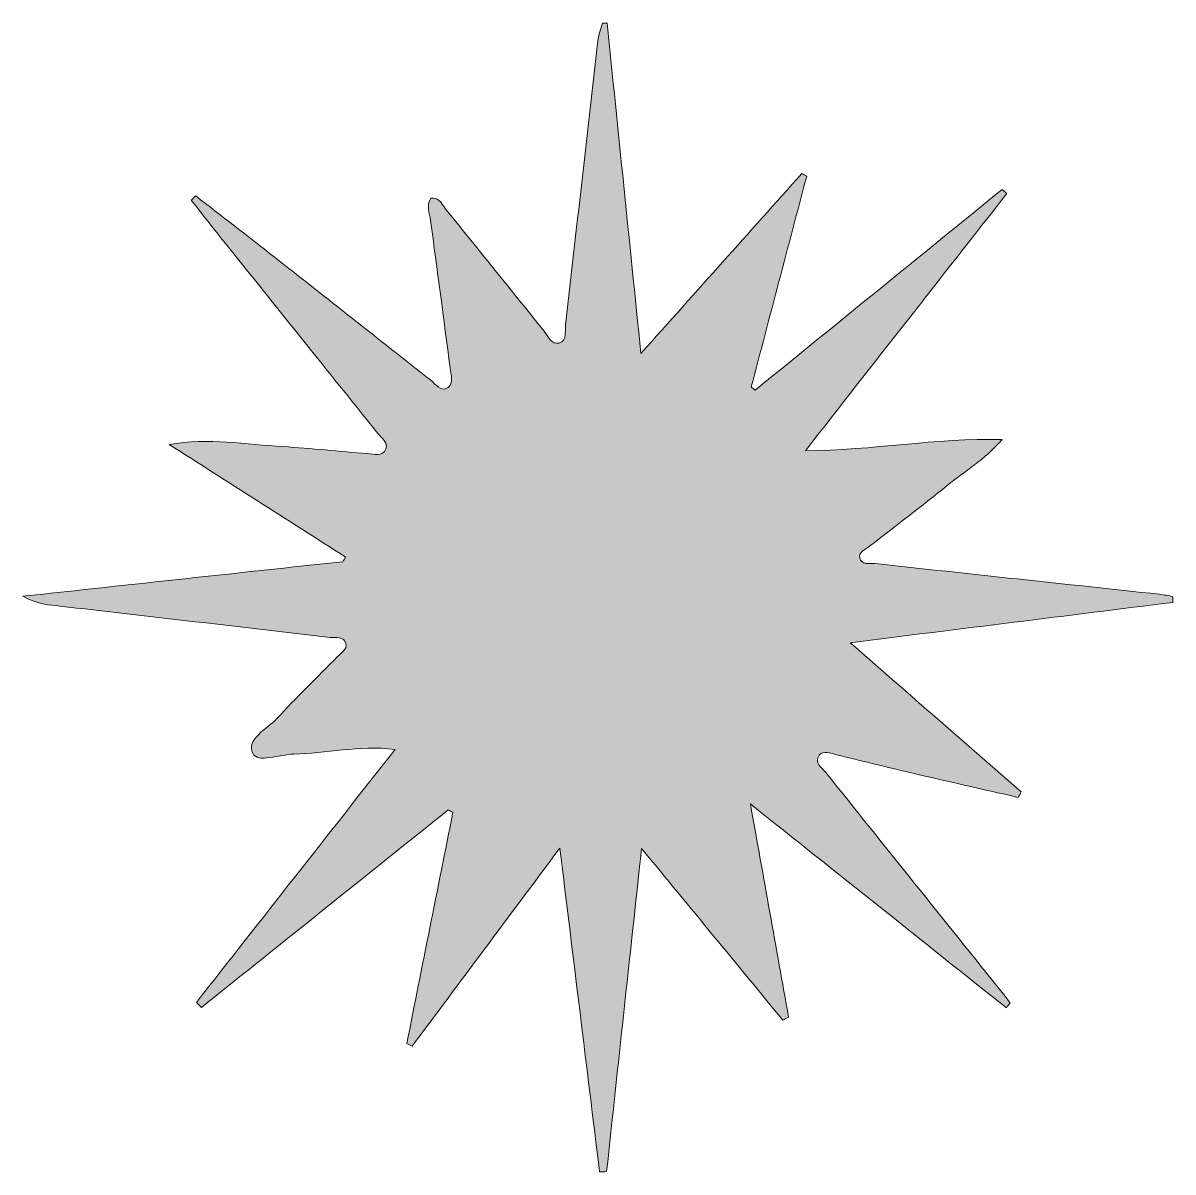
# Model space of a CAD drawing. Header units: inches. Extents: x 59.1 to 71.1, y -41.5 to -29.6.
import ezdxf

# ---------------------------------------------------------------- set-up
doc = ezdxf.new("R2010")
doc.units = ezdxf.units.IN
doc.header["$MEASUREMENT"] = 0
doc.layers.add('Слой 1', color=7, linetype='Continuous', lineweight=0)

msp = doc.modelspace()

# ---------------------------------------------------------------- hatches: boundary and pattern name
at = {"layer": 'Слой 1', "true_color": 0x000000, "transparency": 33554687}
h = msp.add_hatch(color=18, dxfattribs=at)
h.dxf.hatch_style = 2
edge = h.paths.add_edge_path()
edge.add_spline(control_points=[(65.206, -29.563), (65.321, -30.686), (65.436, -31.81), (65.559, -33.01), (66.147, -32.353), (66.692, -31.743), (67.237, -31.134), (67.255, -31.142), (67.272, -31.151), (67.289, -31.16), (67.096, -31.893), (66.903, -32.625), (66.711, -33.358), (66.724, -33.37), (66.738, -33.381), (66.751, -33.393), (67.61, -32.695), (68.47, -31.996), (69.329, -31.298), (69.345, -31.313), (69.361, -31.328), (69.377, -31.342), (68.686, -32.224), (67.995, -33.106), (67.275, -34.024), (67.979, -34.021), (68.626, -33.892), (69.328, -33.908), (69.141, -34.122), (68.934, -34.24), (68.754, -34.387), (68.49, -34.605), (68.214, -34.809), (67.945, -35.021), (67.903, -35.054), (67.829, -35.079), (67.842, -35.141), (67.859, -35.223), (67.944, -35.196), (68.003, -35.202), (68.992, -35.31), (69.982, -35.415), (70.971, -35.522), (71.017, -35.527), (71.062, -35.538), (71.107, -35.546), (71.108, -35.566), (71.11, -35.586), (71.111, -35.606), (70.009, -35.744), (68.907, -35.882), (67.742, -36.027), (68.373, -36.577), (68.95, -37.08), (69.527, -37.583), (69.517, -37.603), (69.507, -37.622), (69.496, -37.641), (69.12, -37.555), (68.743, -37.47), (68.367, -37.382), (68.111, -37.322), (67.856, -37.258), (67.601, -37.197), (67.54, -37.182), (67.463, -37.145), (67.42, -37.201), (67.36, -37.279), (67.449, -37.331), (67.489, -37.381), (68.105, -38.153), (68.724, -38.923), (69.342, -39.694), (69.367, -39.724), (69.389, -39.756), (69.413, -39.787), (69.399, -39.803), (69.385, -39.82), (69.372, -39.836), (68.498, -39.14), (67.625, -38.445), (66.701, -37.709), (66.841, -38.488), (66.97, -39.21), (67.1, -39.932), (67.08, -39.943), (67.06, -39.954), (67.04, -39.965), (66.562, -39.384), (66.084, -38.802), (65.566, -38.173), (65.439, -39.341), (65.32, -40.443), (65.201, -41.545), (65.176, -41.546), (65.152, -41.547), (65.128, -41.548), (64.992, -40.446), (64.857, -39.343), (64.713, -38.169), (64.171, -38.897), (63.671, -39.567), (63.171, -40.237), (63.153, -40.228), (63.134, -40.218), (63.116, -40.209), (63.276, -39.405), (63.437, -38.601), (63.598, -37.797), (63.581, -37.788), (63.565, -37.78), (63.548, -37.772), (62.69, -38.458), (61.831, -39.145), (60.973, -39.831), (60.955, -39.814), (60.938, -39.796), (60.92, -39.779), (61.6, -38.914), (62.28, -38.049), (62.994, -37.14), (62.604, -37.094), (62.271, -37.185), (61.936, -37.19), (61.787, -37.191), (61.561, -37.287), (61.509, -37.181), (61.438, -37.033), (61.655, -36.931), (61.758, -36.82), (61.964, -36.598), (62.182, -36.387), (62.394, -36.171), (62.432, -36.132), (62.495, -36.095), (62.48, -36.036), (62.46, -35.955), (62.376, -35.979), (62.317, -35.972), (61.376, -35.862), (60.435, -35.753), (59.494, -35.645), (59.385, -35.632), (59.273, -35.632), (59.111, -35.543), (60.263, -35.418), (61.355, -35.3), (62.448, -35.182), (62.458, -35.166), (62.468, -35.15), (62.478, -35.134), (61.865, -34.743), (61.251, -34.351), (60.638, -33.96), (61.047, -33.885), (61.435, -33.96), (61.825, -33.982), (62.119, -33.999), (62.412, -34.034), (62.706, -34.054), (62.771, -34.058), (62.863, -34.092), (62.897, -34.006), (62.923, -33.941), (62.853, -33.894), (62.814, -33.845), (62.236, -33.124), (61.657, -32.403), (61.079, -31.681), (61.007, -31.592), (60.938, -31.501), (60.867, -31.41), (60.883, -31.395), (60.898, -31.381), (60.913, -31.366), (61.186, -31.578), (61.461, -31.788), (61.732, -32.002), (62.277, -32.43), (62.821, -32.861), (63.366, -33.289), (63.419, -33.331), (63.472, -33.418), (63.546, -33.365), (63.607, -33.322), (63.577, -33.23), (63.568, -33.161), (63.502, -32.648), (63.433, -32.135), (63.364, -31.622), (63.354, -31.545), (63.317, -31.468), (63.367, -31.39), (63.459, -31.381), (63.486, -31.459), (63.528, -31.511), (63.869, -31.932), (64.207, -32.355), (64.548, -32.776), (64.591, -32.83), (64.626, -32.922), (64.706, -32.901), (64.791, -32.878), (64.764, -32.781), (64.772, -32.713), (64.885, -31.724), (64.997, -30.735), (65.111, -29.747), (65.118, -29.684), (65.142, -29.624), (65.158, -29.563), (65.174, -29.563), (65.19, -29.563), (65.206, -29.563)], knot_values=[0, 0, 0, 0, 1, 1, 1, 2, 2, 2, 3, 3, 3, 4, 4, 4, 5, 5, 5, 6, 6, 6, 7, 7, 7, 8, 8, 8, 9, 9, 9, 10, 10, 10, 11, 11, 11, 12, 12, 12, 13, 13, 13, 14, 14, 14, 15, 15, 15, 16, 16, 16, 17, 17, 17, 18, 18, 18, 19, 19, 19, 20, 20, 20, 21, 21, 21, 22, 22, 22, 23, 23, 23, 24, 24, 24, 25, 25, 25, 26, 26, 26, 27, 27, 27, 28, 28, 28, 29, 29, 29, 30, 30, 30, 31, 31, 31, 32, 32, 32, 33, 33, 33, 34, 34, 34, 35, 35, 35, 36, 36, 36, 37, 37, 37, 38, 38, 38, 39, 39, 39, 40, 40, 40, 41, 41, 41, 42, 42, 42, 43, 43, 43, 44, 44, 44, 45, 45, 45, 46, 46, 46, 47, 47, 47, 48, 48, 48, 49, 49, 49, 50, 50, 50, 51, 51, 51, 52, 52, 52, 53, 53, 53, 54, 54, 54, 55, 55, 55, 56, 56, 56, 57, 57, 57, 58, 58, 58, 59, 59, 59, 60, 60, 60, 61, 61, 61, 62, 62, 62, 63, 63, 63, 64, 64, 64, 65, 65, 65, 66, 66, 66, 67, 67, 67, 68, 68, 68, 69, 69, 69, 70, 70, 70, 71, 71, 71, 71], degree=3, periodic=0)

# ---------------------------------------------------------------- linework, layer by layer
at = {"layer": 'Слой 1'}
msp.add_open_spline([(65.206, -29.563), (65.321, -30.686), (65.436, -31.81), (65.559, -33.01), (66.147, -32.353), (66.692, -31.743), (67.237, -31.134), (67.255, -31.142), (67.272, -31.151), (67.289, -31.16), (67.096, -31.893), (66.903, -32.625), (66.711, -33.358), (66.724, -33.37), (66.738, -33.381), (66.751, -33.393), (67.61, -32.695), (68.47, -31.996), (69.329, -31.298), (69.345, -31.313), (69.361, -31.328), (69.377, -31.342), (68.686, -32.224), (67.995, -33.106), (67.275, -34.024), (67.979, -34.021), (68.626, -33.892), (69.328, -33.908), (69.141, -34.122), (68.934, -34.24), (68.754, -34.387), (68.49, -34.605), (68.214, -34.809), (67.945, -35.021), (67.903, -35.054), (67.829, -35.079), (67.842, -35.141), (67.859, -35.223), (67.944, -35.196), (68.003, -35.202), (68.992, -35.31), (69.982, -35.415), (70.971, -35.522), (71.017, -35.527), (71.062, -35.538), (71.107, -35.546), (71.108, -35.566), (71.11, -35.586), (71.111, -35.606), (70.009, -35.744), (68.907, -35.882), (67.742, -36.027), (68.373, -36.577), (68.95, -37.08), (69.527, -37.583), (69.517, -37.603), (69.507, -37.622), (69.496, -37.641), (69.12, -37.555), (68.743, -37.47), (68.367, -37.382), (68.111, -37.322), (67.856, -37.258), (67.601, -37.197), (67.54, -37.182), (67.463, -37.145), (67.42, -37.201), (67.36, -37.279), (67.449, -37.331), (67.489, -37.381), (68.105, -38.153), (68.724, -38.923), (69.342, -39.694), (69.367, -39.724), (69.389, -39.756), (69.413, -39.787), (69.399, -39.803), (69.385, -39.82), (69.372, -39.836), (68.498, -39.14), (67.625, -38.445), (66.701, -37.709), (66.841, -38.488), (66.97, -39.21), (67.1, -39.932), (67.08, -39.943), (67.06, -39.954), (67.04, -39.965), (66.562, -39.384), (66.084, -38.802), (65.566, -38.173), (65.439, -39.341), (65.32, -40.443), (65.201, -41.545), (65.176, -41.546), (65.152, -41.547), (65.128, -41.548), (64.992, -40.446), (64.857, -39.343), (64.713, -38.169), (64.171, -38.897), (63.671, -39.567), (63.171, -40.237), (63.153, -40.228), (63.134, -40.218), (63.116, -40.209), (63.276, -39.405), (63.437, -38.601), (63.598, -37.797), (63.581, -37.788), (63.565, -37.78), (63.548, -37.772), (62.69, -38.458), (61.831, -39.145), (60.973, -39.831), (60.955, -39.814), (60.938, -39.796), (60.92, -39.779), (61.6, -38.914), (62.28, -38.049), (62.994, -37.14), (62.604, -37.094), (62.271, -37.185), (61.936, -37.19), (61.787, -37.191), (61.561, -37.287), (61.509, -37.181), (61.438, -37.033), (61.655, -36.931), (61.758, -36.82), (61.964, -36.598), (62.182, -36.387), (62.394, -36.171), (62.432, -36.132), (62.495, -36.095), (62.48, -36.036), (62.46, -35.955), (62.376, -35.979), (62.317, -35.972), (61.376, -35.862), (60.435, -35.753), (59.494, -35.645), (59.385, -35.632), (59.273, -35.632), (59.111, -35.543), (60.263, -35.418), (61.355, -35.3), (62.448, -35.182), (62.458, -35.166), (62.468, -35.15), (62.478, -35.134), (61.865, -34.743), (61.251, -34.351), (60.638, -33.96), (61.047, -33.885), (61.435, -33.96), (61.825, -33.982), (62.119, -33.999), (62.412, -34.034), (62.706, -34.054), (62.771, -34.058), (62.863, -34.092), (62.897, -34.006), (62.923, -33.941), (62.853, -33.894), (62.814, -33.845), (62.236, -33.124), (61.657, -32.403), (61.079, -31.681), (61.007, -31.592), (60.938, -31.501), (60.867, -31.41), (60.883, -31.395), (60.898, -31.381), (60.913, -31.366), (61.186, -31.578), (61.461, -31.788), (61.732, -32.002), (62.277, -32.43), (62.821, -32.861), (63.366, -33.289), (63.419, -33.331), (63.472, -33.418), (63.546, -33.365), (63.607, -33.322), (63.577, -33.23), (63.568, -33.161), (63.502, -32.648), (63.433, -32.135), (63.364, -31.622), (63.354, -31.545), (63.317, -31.468), (63.367, -31.39), (63.459, -31.381), (63.486, -31.459), (63.528, -31.511), (63.869, -31.932), (64.207, -32.355), (64.548, -32.776), (64.591, -32.83), (64.626, -32.922), (64.706, -32.901), (64.791, -32.878), (64.764, -32.781), (64.772, -32.713), (64.885, -31.724), (64.997, -30.735), (65.111, -29.747), (65.118, -29.684), (65.142, -29.624), (65.158, -29.563), (65.174, -29.563), (65.19, -29.563), (65.206, -29.563)], degree=3, knots=[0, 0, 0, 0, 1, 1, 1, 2, 2, 2, 3, 3, 3, 4, 4, 4, 5, 5, 5, 6, 6, 6, 7, 7, 7, 8, 8, 8, 9, 9, 9, 10, 10, 10, 11, 11, 11, 12, 12, 12, 13, 13, 13, 14, 14, 14, 15, 15, 15, 16, 16, 16, 17, 17, 17, 18, 18, 18, 19, 19, 19, 20, 20, 20, 21, 21, 21, 22, 22, 22, 23, 23, 23, 24, 24, 24, 25, 25, 25, 26, 26, 26, 27, 27, 27, 28, 28, 28, 29, 29, 29, 30, 30, 30, 31, 31, 31, 32, 32, 32, 33, 33, 33, 34, 34, 34, 35, 35, 35, 36, 36, 36, 37, 37, 37, 38, 38, 38, 39, 39, 39, 40, 40, 40, 41, 41, 41, 42, 42, 42, 43, 43, 43, 44, 44, 44, 45, 45, 45, 46, 46, 46, 47, 47, 47, 48, 48, 48, 49, 49, 49, 50, 50, 50, 51, 51, 51, 52, 52, 52, 53, 53, 53, 54, 54, 54, 55, 55, 55, 56, 56, 56, 57, 57, 57, 58, 58, 58, 59, 59, 59, 60, 60, 60, 61, 61, 61, 62, 62, 62, 63, 63, 63, 64, 64, 64, 65, 65, 65, 66, 66, 66, 67, 67, 67, 68, 68, 68, 69, 69, 69, 70, 70, 70, 71, 71, 71, 71], dxfattribs=at)

doc.saveas('drawing.dxf')
